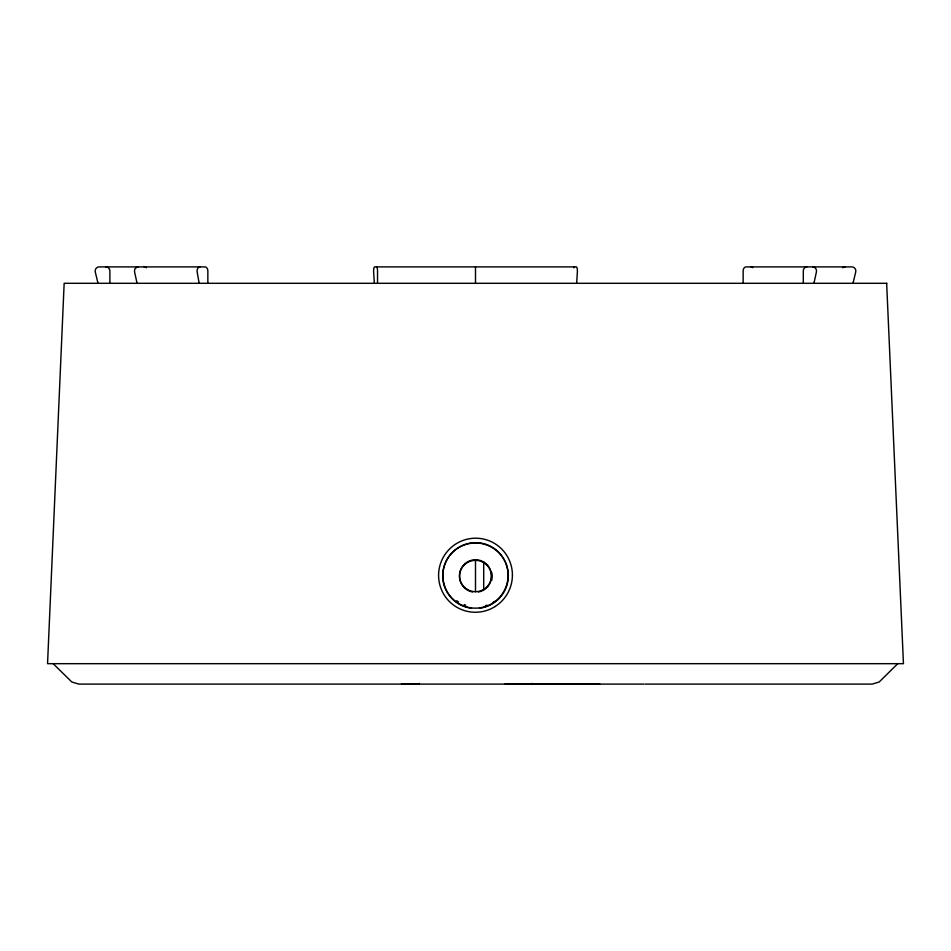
<?xml version="1.0" encoding="UTF-8"?>
<svg xmlns="http://www.w3.org/2000/svg" width="951" height="951" viewBox="0 0 951 951"><rect width="100%" height="100%" fill="white"/><g stroke="black" fill="none" stroke-linecap="round" stroke-linejoin="round"><path stroke-width="1.43" d="M576.651 283.303L577.376 271.998A4.101 1.058 90 0 0 576.354 266.898L374.646 266.898A4.101 1.058 -90 0 0 373.624 271.998L374.349 283.303M813.949 283.303L816.398 271.998A4.101 3.554 90 0 0 812.95 266.898A4.101 3.554 -90 0 1 815.031 267.683M852.988 283.303L855.722 271.998A4.101 3.959 90 0 0 851.882 266.898L746.036 266.898A4.101 2.901 -90 0 0 743.147 270.999L743.147 283.303M897.756 663.679L879.152 682.022L872.186 684.102L645.158 684.102M419.51 683.436L417.263 684.102M402.582 684.102L418.083 684.031L401.441 684.102M886.843 283.303L64.157 283.303L47.55 663.679L903.45 663.679L886.653 283.303M643.922 684.102L78.814 684.102L71.848 682.022L53.173 663.679M505.052 684.031L599.712 684.102M513.053 684.031L514.61 684.102M510.865 684.031L512.446 684.102M516.155 684.031L517.677 684.102M520.827 684.031L522.277 684.102M518.093 684.031L519.591 684.102M522.503 684.031L523.918 684.102M526.854 684.031L528.15 684.102M533.737 684.102L531.49 683.436M98.012 283.303L95.278 271.998A4.101 3.959 -90 0 1 99.118 266.898L204.964 266.898A4.101 2.901 90 0 1 207.853 270.999L207.853 283.303M137.051 283.303L134.602 271.998A4.101 3.554 90 0 1 138.05 266.898A4.101 3.554 -90 0 0 135.969 267.683M199.163 283.303L197.154 271.998A4.101 2.901 90 0 1 199.972 266.898M803.298 283.303L803.298 270.999A4.101 3.554 -90 0 1 806.84 266.898M491.905 572.859L491.905 580.217M483.702 561.791L483.702 589.822M475.5 266.922L475.5 283.303M475.5 561.114L475.5 591.724M377.535 283.303L377.535 270.999A4.101 1.058 90 0 0 376.477 266.898M109.9 283.303L109.9 270.999A4.101 3.959 -90 0 0 105.93 266.898M751.028 266.898A4.101 2.901 -90 0 1 752.728 267.683M842.574 267.813A4.101 3.959 -90 0 1 845.07 266.898M573.857 267.813A4.101 1.058 -90 0 1 574.523 266.898M144.16 266.898A4.101 3.554 -90 0 1 146.395 267.813M472.588 592.009A15.989 15.965 0 0 1 462.162 567.497A15.989 15.965 0 0 1 488.838 567.497A15.989 15.965 0 0 1 478.412 592.009M494.805 601.436A33.725 32.441 23.3 0 1 492.903 602.601M487.055 605.181A33.725 32.441 23.3 0 1 485.402 605.68M465.764 605.181A33.725 32.441 23.3 0 1 464.159 604.622M458.525 601.9A33.725 32.441 23.3 0 1 456.694 600.735M471.541 608.248A32.809 32.75 0 0 1 447.766 558.225A32.809 32.75 0 0 1 503.234 558.225A32.809 32.75 0 0 1 479.459 608.248M495.126 606.512A37.065 36.875 -64.1 0 0 492.773 542.439A37.065 36.875 -64.1 0 0 438.613 576.734A37.065 36.875 -64.1 0 0 495.126 606.512M467.5 589.561A15.989 15.965 0 0 0 491.489 575.735A15.989 15.965 0 0 0 467.5 561.898A15.989 15.965 0 0 0 467.5 589.561M494.258 602.102A32.774 32.572 -67.5 0 0 489.218 545.648A32.774 32.572 -67.5 0 0 443.023 578.47A32.774 32.572 -67.5 0 0 494.258 602.102"/></g></svg>
